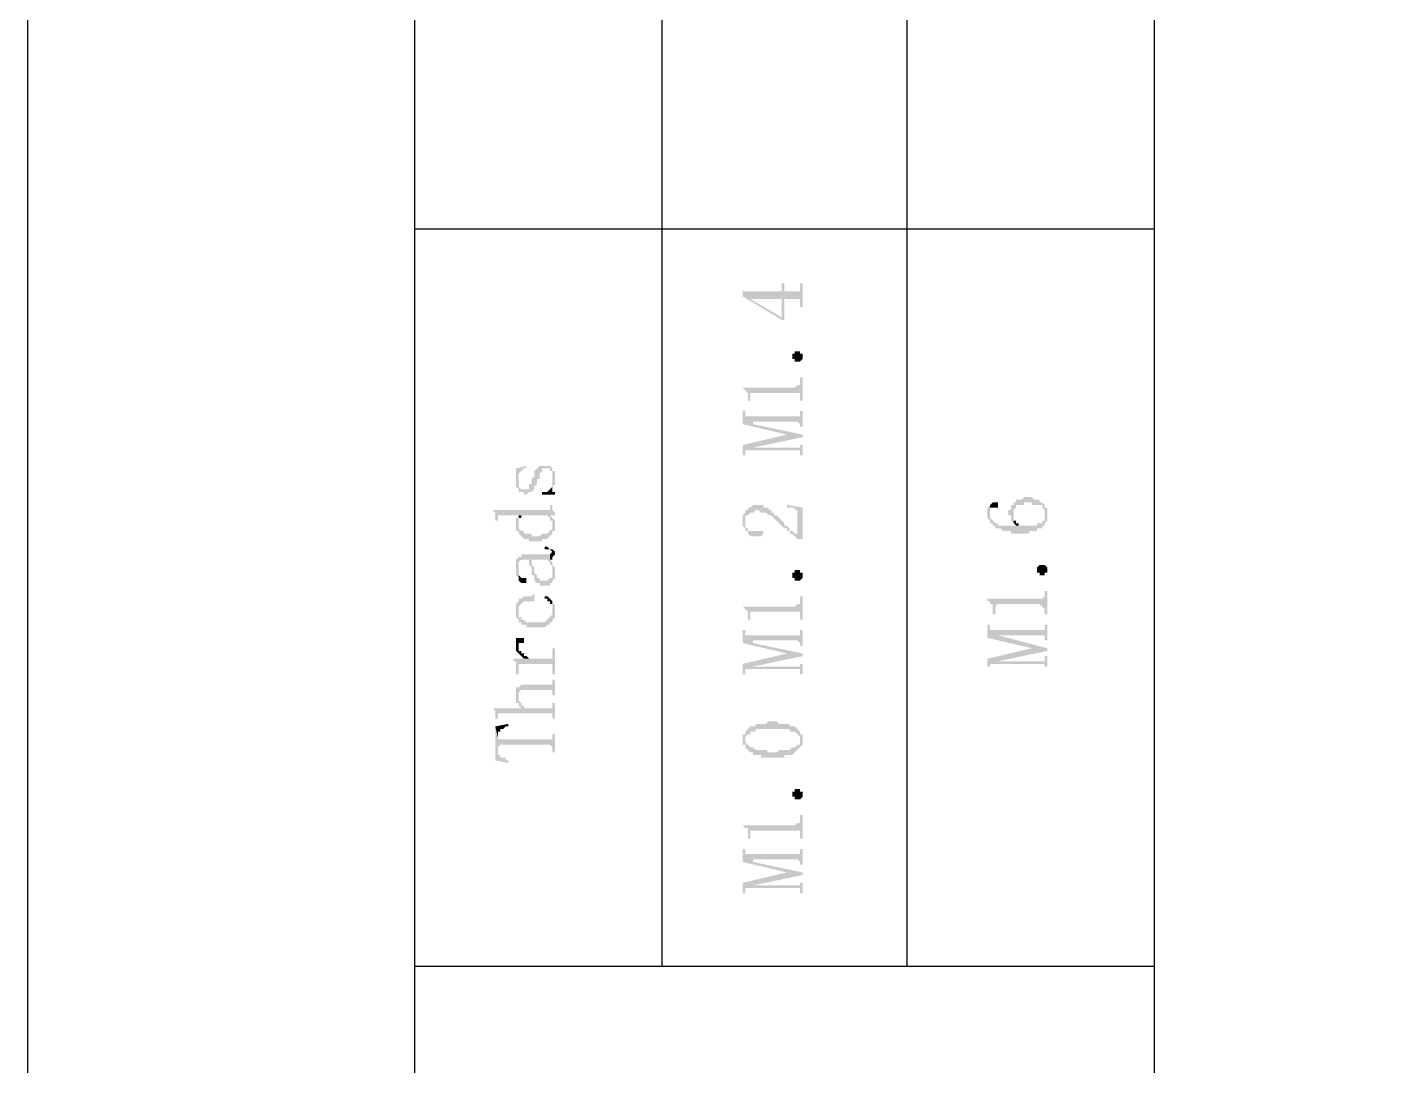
# Model space of a CAD drawing. Header units: inches. Extents: x 3613 to 8393, y -2205 to -794.
# Drawn here: x 4540.89 to 4564.64, y -1379.49 to -1361.51 of the extents above; entities that cross this region are included whole.
import ezdxf

# ---------------------------------------------------------------- set-up
doc = ezdxf.new("R2010")
doc.units = ezdxf.units.IN
doc.header["$MEASUREMENT"] = 0

msp = doc.modelspace()

# ---------------------------------------------------------------- hatches: boundary and pattern name
at = {"transparency": 33554559}
for points in [[(4553.279, -1366.083), (4553.279, -1366.173), (4553.956, -1366.579), (4554.001, -1366.579), (4554.001, -1366.218), (4554.272, -1366.218), (4554.272, -1366.354), (4554.317, -1366.354), (4554.317, -1365.948), (4554.272, -1365.948), (4554.272, -1366.038), (4554.272, -1366.083), (4554.001, -1366.083), (4554.001, -1365.948), (4553.956, -1365.948), (4553.956, -1366.534), (4553.414, -1366.218), (4553.414, -1366.218)], [(4553.279, -1366.083), (4553.414, -1366.218), (4553.956, -1366.218), (4553.956, -1366.534), (4553.956, -1366.083)], [(4554.317, -1367.211), (4554.317, -1367.256), (4554.317, -1367.256), (4554.272, -1367.302), (4554.182, -1367.302), (4554.182, -1367.256), (4554.137, -1367.256), (4554.137, -1367.211), (4554.137, -1367.166), (4554.182, -1367.166), (4554.182, -1367.121), (4554.272, -1367.121), (4554.272, -1367.166), (4554.317, -1367.166), (4554.317, -1367.211)], [(4553.279, -1367.753), (4553.279, -1367.753), (4553.324, -1367.798), (4553.324, -1367.798), (4553.369, -1367.843), (4553.369, -1367.888), (4553.369, -1367.979), (4553.414, -1367.979), (4553.414, -1367.843), (4554.272, -1367.843), (4554.272, -1367.888), (4554.272, -1367.979), (4554.317, -1367.979), (4554.317, -1367.572), (4554.272, -1367.572), (4554.272, -1367.663), (4554.272, -1367.708), (4554.227, -1367.708), (4554.182, -1367.753)], [(4553.279, -1368.159), (4553.279, -1368.385), (4554.046, -1368.565), (4554.046, -1368.565), (4554.317, -1368.61), (4554.317, -1368.565), (4553.46, -1368.385), (4553.46, -1368.34), (4553.369, -1368.249), (4553.324, -1368.249), (4553.324, -1368.159)], [(4553.369, -1368.249), (4553.46, -1368.34), (4554.227, -1368.34), (4554.272, -1368.385), (4554.272, -1368.43), (4554.317, -1368.43), (4554.317, -1368.159), (4554.272, -1368.159), (4554.272, -1368.204), (4554.272, -1368.249), (4554.227, -1368.249)], [(4553.279, -1368.746), (4553.279, -1368.926), (4553.324, -1368.926), (4553.324, -1368.881), (4553.324, -1368.836), (4553.369, -1368.836), (4553.46, -1368.791), (4554.317, -1368.61), (4554.046, -1368.565)], [(4553.369, -1368.836), (4554.272, -1368.836), (4554.272, -1368.926), (4554.317, -1368.926), (4554.317, -1368.746), (4554.272, -1368.746), (4554.272, -1368.791), (4553.46, -1368.791)], [(4549.352, -1369.152), (4549.352, -1369.197), (4549.398, -1369.513), (4549.398, -1369.333), (4549.398, -1369.287), (4549.398, -1369.242), (4549.443, -1369.197), (4549.443, -1369.197), (4549.488, -1369.152), (4549.533, -1369.152), (4549.533, -1369.107)], [(4549.352, -1369.333), (4549.352, -1369.423), (4549.352, -1369.468), (4549.398, -1369.513), (4549.352, -1369.197), (4549.352, -1369.242)], [(4549.398, -1369.513), (4549.398, -1369.558), (4549.488, -1369.558), (4549.488, -1369.603), (4549.533, -1369.603), (4549.578, -1369.558), (4549.623, -1369.558), (4549.668, -1369.513), (4549.668, -1369.468), (4549.668, -1369.468), (4549.714, -1369.423), (4549.714, -1369.378), (4549.714, -1369.333), (4549.759, -1369.333), (4549.759, -1369.242), (4549.759, -1369.242), (4549.804, -1369.197), (4549.804, -1369.152), (4549.939, -1369.152), (4549.939, -1369.197), (4549.984, -1369.197), (4549.984, -1369.242), (4549.984, -1369.513), (4549.984, -1369.468), (4550.029, -1369.423), (4550.029, -1369.333), (4550.029, -1369.197), (4549.984, -1369.197), (4549.984, -1369.152), (4549.984, -1369.152), (4549.939, -1369.107), (4549.759, -1369.107), (4549.714, -1369.152), (4549.714, -1369.152), (4549.668, -1369.197), (4549.668, -1369.242), (4549.668, -1369.287), (4549.623, -1369.333), (4549.623, -1369.378), (4549.623, -1369.423), (4549.578, -1369.423), (4549.578, -1369.513), (4549.443, -1369.513), (4549.398, -1369.468), (4549.398, -1369.423), (4549.398, -1369.333)], [(4549.804, -1369.558), (4549.804, -1369.603), (4550.029, -1369.603), (4550.029, -1369.558), (4549.984, -1369.558), (4549.984, -1369.333), (4549.984, -1369.378), (4549.984, -1369.468), (4549.984, -1369.468), (4549.939, -1369.513), (4549.939, -1369.513), (4549.894, -1369.558), (4549.849, -1369.558)], [(4557.882, -1369.919), (4557.882, -1369.964), (4557.928, -1369.964), (4557.928, -1370.055), (4557.928, -1370.055), (4557.973, -1370.1), (4557.973, -1369.919), (4557.973, -1369.874), (4557.973, -1369.874), (4558.018, -1369.829), (4558.018, -1369.784), (4558.153, -1369.784), (4558.153, -1369.739), (4558.289, -1369.739), (4558.289, -1369.784), (4558.469, -1369.784), (4558.469, -1369.829), (4558.469, -1369.829), (4558.514, -1369.874), (4558.514, -1370.1), (4558.559, -1370.055), (4558.559, -1369.964), (4558.559, -1369.919), (4558.559, -1369.829), (4558.514, -1369.829), (4558.514, -1369.784), (4558.514, -1369.784), (4558.469, -1369.739), (4558.424, -1369.739), (4558.424, -1369.694), (4558.334, -1369.694), (4558.289, -1369.648), (4558.153, -1369.648), (4558.108, -1369.694), (4558.018, -1369.694), (4558.018, -1369.739), (4557.973, -1369.739), (4557.973, -1369.784), (4557.928, -1369.784), (4557.928, -1369.829), (4557.928, -1369.874), (4557.882, -1369.874)], [(4548.946, -1369.874), (4548.946, -1369.874), (4548.991, -1369.919), (4548.991, -1369.964), (4548.991, -1370.055), (4549.037, -1370.055), (4549.037, -1369.964), (4549.443, -1369.964), (4549.443, -1370.01), (4549.443, -1369.964), (4550.029, -1369.964), (4550.029, -1369.919), (4550.029, -1369.919), (4549.984, -1369.874), (4549.984, -1369.829), (4549.984, -1369.784), (4549.939, -1369.784), (4549.939, -1369.829), (4549.939, -1369.874), (4549.894, -1369.874)], [(4553.279, -1370.055), (4553.279, -1370.1), (4553.279, -1370.145), (4553.324, -1370.19), (4553.324, -1370.055), (4553.324, -1369.964), (4553.369, -1369.964), (4553.414, -1369.919), (4553.46, -1369.919), (4553.505, -1369.874), (4553.55, -1369.874), (4553.595, -1369.919), (4553.685, -1369.919), (4553.73, -1369.964), (4553.775, -1369.964), (4553.821, -1370.01), (4553.821, -1370.01), (4553.866, -1370.055), (4553.866, -1370.055), (4553.911, -1370.1), (4553.911, -1370.1), (4553.956, -1370.145), (4553.956, -1370.145), (4554.001, -1370.19), (4554.046, -1370.19), (4554.046, -1370.235), (4554.091, -1370.235), (4554.091, -1370.28), (4554.137, -1370.28), (4554.182, -1370.325), (4554.182, -1370.325), (4554.227, -1370.371), (4554.227, -1370.28), (4554.182, -1370.28), (4554.137, -1370.235), (4554.091, -1370.235), (4554.091, -1370.19), (4554.091, -1370.19), (4554.046, -1370.145), (4554.001, -1370.145), (4554.001, -1370.1), (4554.001, -1370.1), (4553.956, -1370.055), (4553.956, -1370.055), (4553.911, -1370.01), (4553.911, -1370.01), (4553.866, -1369.964), (4553.821, -1369.964), (4553.821, -1369.919), (4553.775, -1369.919), (4553.775, -1369.874), (4553.73, -1369.874), (4553.73, -1369.829), (4553.64, -1369.829), (4553.64, -1369.784), (4553.46, -1369.784), (4553.414, -1369.829), (4553.369, -1369.829), (4553.369, -1369.874), (4553.324, -1369.874), (4553.324, -1369.919), (4553.324, -1369.919), (4553.279, -1369.964), (4553.279, -1370.01), (4553.279, -1370.01)], [(4554.046, -1369.784), (4554.046, -1369.829), (4554.182, -1369.829), (4554.182, -1369.874), (4554.227, -1369.874), (4554.227, -1370.371), (4554.317, -1370.371), (4554.317, -1369.829)], [(4557.521, -1369.919), (4557.521, -1369.964), (4557.521, -1370.01), (4557.567, -1370.055), (4557.567, -1370.1), (4557.612, -1370.1), (4557.612, -1370.145), (4557.657, -1370.145), (4557.657, -1370.19), (4557.747, -1370.19), (4557.792, -1370.235), (4557.928, -1370.235), (4557.928, -1370.28), (4558.244, -1370.28), (4558.244, -1370.235), (4558.379, -1370.235), (4558.379, -1370.19), (4558.469, -1370.19), (4558.469, -1370.145), (4558.514, -1370.145), (4558.514, -1370.1), (4558.514, -1369.964), (4558.514, -1370.055), (4558.469, -1370.055), (4558.469, -1370.1), (4558.379, -1370.1), (4558.379, -1370.145), (4557.702, -1370.145), (4557.702, -1370.1), (4557.657, -1370.1), (4557.612, -1370.055), (4557.612, -1370.055), (4557.567, -1370.01), (4557.567, -1369.964), (4557.567, -1369.784), (4557.521, -1369.829), (4557.521, -1369.874)], [(4557.567, -1369.784), (4557.567, -1369.919), (4557.567, -1369.829), (4557.702, -1369.829), (4557.702, -1369.739), (4557.612, -1369.739)], [(4557.973, -1370.1), (4557.973, -1370.1), (4558.018, -1370.145), (4558.063, -1370.145), (4558.063, -1370.1), (4558.018, -1370.1), (4558.018, -1370.055), (4557.973, -1370.055), (4557.973, -1370.01), (4557.973, -1369.919)], [(4549.352, -1370.145), (4549.352, -1370.19), (4549.352, -1370.235), (4549.398, -1370.235), (4549.398, -1370.28), (4549.398, -1370.28), (4549.443, -1370.325), (4549.443, -1370.325), (4549.488, -1370.371), (4549.578, -1370.371), (4549.578, -1370.416), (4549.804, -1370.416), (4549.804, -1370.371), (4549.894, -1370.371), (4549.939, -1370.325), (4549.939, -1370.325), (4549.984, -1370.28), (4549.984, -1370.145), (4549.984, -1370.19), (4549.984, -1370.19), (4549.939, -1370.235), (4549.939, -1370.235), (4549.894, -1370.28), (4549.804, -1370.28), (4549.759, -1370.325), (4549.623, -1370.325), (4549.623, -1370.28), (4549.488, -1370.28), (4549.488, -1370.235), (4549.443, -1370.235), (4549.398, -1370.19), (4549.398, -1370.01), (4549.352, -1370.01), (4549.352, -1370.055), (4549.352, -1370.1)], [(4549.398, -1370.01), (4549.398, -1370.1), (4549.398, -1370.01), (4549.443, -1370.01), (4549.443, -1369.964), (4549.398, -1369.964)], [(4549.894, -1369.964), (4549.939, -1370.01), (4549.939, -1370.055), (4549.984, -1370.055), (4549.984, -1370.28), (4549.984, -1370.235), (4550.029, -1370.235), (4550.029, -1370.19), (4550.029, -1370.145), (4550.029, -1370.1), (4550.029, -1370.055), (4549.984, -1370.01), (4549.984, -1370.01), (4549.939, -1369.964)], [(4553.324, -1370.19), (4553.324, -1370.235), (4553.369, -1370.235), (4553.369, -1370.28), (4553.369, -1370.28), (4553.414, -1370.325), (4553.595, -1370.325), (4553.64, -1370.28), (4553.64, -1370.235), (4553.369, -1370.235), (4553.369, -1370.19), (4553.324, -1370.19), (4553.324, -1370.1), (4553.324, -1370.1)], [(4549.352, -1370.867), (4549.352, -1370.912), (4549.352, -1371.002), (4549.352, -1371.002), (4549.398, -1371.048), (4549.398, -1370.867), (4549.398, -1370.777), (4549.398, -1370.777), (4549.443, -1370.732), (4549.578, -1370.732), (4549.578, -1370.822), (4549.623, -1370.867), (4549.623, -1370.912), (4549.623, -1370.732), (4549.894, -1370.732), (4549.939, -1370.777), (4549.939, -1370.822), (4549.984, -1370.822), (4549.984, -1370.912), (4549.984, -1370.957), (4549.984, -1370.777), (4549.984, -1370.777), (4549.939, -1370.732), (4549.939, -1370.641), (4549.443, -1370.641), (4549.443, -1370.687), (4549.398, -1370.687), (4549.352, -1370.732)], [(4549.849, -1370.506), (4549.849, -1370.551), (4549.939, -1370.551), (4549.984, -1370.596), (4549.984, -1370.732), (4549.984, -1370.687), (4549.984, -1370.687), (4550.029, -1370.641), (4550.029, -1370.596), (4549.984, -1370.551), (4549.939, -1370.551), (4549.894, -1370.506)], [(4549.939, -1370.641), (4549.939, -1370.732), (4549.984, -1370.732), (4549.984, -1370.596), (4549.984, -1370.596)], [(4549.398, -1371.048), (4549.398, -1371.093), (4549.398, -1371.093), (4549.443, -1371.138), (4549.533, -1371.138), (4549.533, -1371.093), (4549.533, -1371.048), (4549.443, -1371.048), (4549.398, -1371.002), (4549.398, -1370.867)], [(4549.623, -1370.912), (4549.623, -1371.002), (4549.668, -1371.002), (4549.668, -1371.048), (4549.668, -1371.093), (4549.668, -1371.093), (4549.714, -1371.138), (4549.759, -1371.138), (4549.759, -1371.183), (4549.939, -1371.183), (4549.939, -1371.138), (4549.984, -1371.138), (4549.984, -1371.093), (4549.984, -1371.093), (4550.029, -1371.048), (4550.029, -1370.957), (4550.029, -1370.912), (4550.029, -1370.867), (4549.984, -1370.822), (4549.984, -1371.002), (4549.984, -1371.048), (4549.939, -1371.048), (4549.894, -1371.093), (4549.759, -1371.093), (4549.759, -1371.048), (4549.714, -1371.048), (4549.714, -1371.002), (4549.714, -1371.002), (4549.668, -1370.957), (4549.668, -1370.912), (4549.668, -1370.867), (4549.623, -1370.822), (4549.623, -1370.732)], [(4558.559, -1370.912), (4558.559, -1370.957), (4558.514, -1370.957), (4558.514, -1371.002), (4558.424, -1371.002), (4558.424, -1370.957), (4558.379, -1370.957), (4558.379, -1370.912), (4558.379, -1370.867), (4558.379, -1370.867), (4558.424, -1370.822), (4558.514, -1370.822), (4558.559, -1370.867), (4558.559, -1370.912)], [(4554.317, -1371.002), (4554.317, -1371.048), (4554.317, -1371.048), (4554.272, -1371.093), (4554.182, -1371.093), (4554.182, -1371.048), (4554.137, -1371.048), (4554.137, -1371.002), (4554.137, -1370.957), (4554.182, -1370.957), (4554.182, -1370.912), (4554.272, -1370.912), (4554.272, -1370.957), (4554.317, -1370.957), (4554.317, -1371.002)], [(4549.352, -1371.499), (4549.398, -1371.589), (4549.398, -1371.544), (4549.398, -1371.544), (4549.443, -1371.499), (4549.443, -1371.499), (4549.488, -1371.454), (4549.668, -1371.454), (4549.668, -1371.905), (4549.849, -1371.905), (4549.894, -1371.86), (4549.939, -1371.86), (4549.939, -1371.815), (4549.984, -1371.815), (4549.984, -1371.77), (4549.984, -1371.77), (4550.029, -1371.725), (4550.029, -1371.679), (4550.029, -1371.589), (4550.029, -1371.544), (4550.029, -1371.499), (4549.984, -1371.499), (4549.984, -1371.454), (4549.984, -1371.589), (4549.984, -1371.679), (4549.984, -1371.679), (4549.939, -1371.725), (4549.939, -1371.725), (4549.894, -1371.77), (4549.894, -1371.77), (4549.849, -1371.815), (4549.668, -1371.815), (4549.668, -1371.318), (4549.668, -1371.318), (4549.623, -1371.364), (4549.488, -1371.364), (4549.443, -1371.409), (4549.398, -1371.409), (4549.398, -1371.454), (4549.398, -1371.454)], [(4557.521, -1371.409), (4557.521, -1371.454), (4557.567, -1371.454), (4557.567, -1371.499), (4557.612, -1371.499), (4557.612, -1371.544), (4557.612, -1371.679), (4557.657, -1371.679), (4557.657, -1371.544), (4557.657, -1371.544), (4557.702, -1371.499), (4558.424, -1371.499), (4558.469, -1371.544), (4558.469, -1371.544), (4558.514, -1371.589), (4558.514, -1371.679), (4558.559, -1371.679), (4558.559, -1371.273), (4558.514, -1371.273), (4558.514, -1371.364), (4558.514, -1371.364), (4558.469, -1371.409), (4558.424, -1371.409)], [(4549.352, -1371.634), (4549.352, -1371.725), (4549.352, -1371.725), (4549.398, -1371.77), (4549.398, -1371.815), (4549.443, -1371.815), (4549.443, -1371.86), (4549.533, -1371.86), (4549.533, -1371.905), (4549.668, -1371.905), (4549.668, -1371.815), (4549.533, -1371.815), (4549.488, -1371.77), (4549.443, -1371.77), (4549.443, -1371.725), (4549.398, -1371.725), (4549.398, -1371.679), (4549.398, -1371.589), (4549.352, -1371.499), (4549.352, -1371.544), (4549.352, -1371.589)], [(4549.849, -1371.409), (4549.894, -1371.409), (4549.894, -1371.454), (4549.939, -1371.454), (4549.939, -1371.499), (4549.984, -1371.499), (4549.984, -1371.544), (4549.984, -1371.589), (4549.984, -1371.454), (4549.984, -1371.454), (4549.939, -1371.409), (4549.939, -1371.409), (4549.894, -1371.364), (4549.849, -1371.364)], [(4553.279, -1371.544), (4553.279, -1371.544), (4553.324, -1371.589), (4553.324, -1371.589), (4553.369, -1371.634), (4553.369, -1371.679), (4553.369, -1371.77), (4553.414, -1371.77), (4553.414, -1371.634), (4554.272, -1371.634), (4554.272, -1371.679), (4554.272, -1371.77), (4554.317, -1371.77), (4554.317, -1371.364), (4554.272, -1371.364), (4554.272, -1371.454), (4554.272, -1371.499), (4554.227, -1371.499), (4554.182, -1371.544)], [(4553.279, -1371.95), (4553.279, -1372.176), (4554.046, -1372.356), (4554.046, -1372.356), (4554.317, -1372.402), (4554.317, -1372.356), (4553.46, -1372.176), (4553.46, -1372.131), (4553.369, -1372.04), (4553.324, -1372.04), (4553.324, -1371.95)], [(4553.369, -1372.04), (4553.46, -1372.131), (4554.227, -1372.131), (4554.272, -1372.176), (4554.272, -1372.221), (4554.317, -1372.221), (4554.317, -1371.95), (4554.272, -1371.95), (4554.272, -1371.995), (4554.272, -1372.04), (4554.227, -1372.04)], [(4557.521, -1371.86), (4557.521, -1372.086), (4558.289, -1372.266), (4558.289, -1372.266), (4558.559, -1372.311), (4558.559, -1372.266), (4557.702, -1372.04), (4557.702, -1372.04), (4557.612, -1371.95), (4557.567, -1371.95), (4557.567, -1371.905), (4557.567, -1371.86)], [(4557.612, -1371.95), (4557.702, -1372.04), (4558.514, -1372.04), (4558.514, -1372.086), (4558.514, -1372.131), (4558.559, -1372.131), (4558.559, -1371.86), (4558.514, -1371.86), (4558.514, -1371.905), (4558.514, -1371.95), (4558.469, -1371.95)], [(4549.307, -1372.447), (4549.307, -1372.492), (4549.352, -1372.492), (4549.352, -1372.582), (4549.352, -1372.627), (4549.352, -1372.717), (4549.398, -1372.717), (4549.398, -1372.582), (4549.398, -1372.537), (4549.984, -1372.537), (4549.984, -1372.582), (4549.984, -1372.717), (4550.029, -1372.717), (4550.029, -1372.266), (4549.984, -1372.266), (4549.984, -1372.402), (4549.984, -1372.447), (4549.533, -1372.447)], [(4549.352, -1372.176), (4549.352, -1372.266), (4549.352, -1372.311), (4549.398, -1372.356), (4549.398, -1372.221), (4549.398, -1372.176), (4549.488, -1372.176), (4549.488, -1372.131), (4549.488, -1372.086), (4549.352, -1372.086), (4549.352, -1372.131)], [(4549.398, -1372.356), (4549.398, -1372.356), (4549.443, -1372.402), (4549.443, -1372.402), (4549.488, -1372.447), (4549.578, -1372.447), (4549.533, -1372.402), (4549.488, -1372.402), (4549.488, -1372.356), (4549.443, -1372.356), (4549.443, -1372.311), (4549.398, -1372.311), (4549.398, -1372.266), (4549.398, -1372.221)], [(4557.521, -1372.447), (4557.521, -1372.582), (4557.567, -1372.582), (4557.567, -1372.537), (4557.612, -1372.537), (4557.702, -1372.492), (4558.559, -1372.311), (4558.289, -1372.266)], [(4553.279, -1372.537), (4553.279, -1372.717), (4553.324, -1372.717), (4553.324, -1372.672), (4553.324, -1372.627), (4553.369, -1372.627), (4553.46, -1372.582), (4554.317, -1372.402), (4554.046, -1372.356)], [(4553.369, -1372.627), (4554.272, -1372.627), (4554.272, -1372.717), (4554.317, -1372.717), (4554.317, -1372.537), (4554.272, -1372.537), (4554.272, -1372.582), (4553.46, -1372.582)], [(4557.612, -1372.537), (4558.514, -1372.537), (4558.514, -1372.582), (4558.559, -1372.582), (4558.559, -1372.402), (4558.514, -1372.402), (4558.514, -1372.447), (4558.514, -1372.492), (4557.702, -1372.492)], [(4549.352, -1373.079), (4549.352, -1373.124), (4549.352, -1373.214), (4549.398, -1373.214), (4549.398, -1373.259), (4549.398, -1373.259), (4549.443, -1373.304), (4549.443, -1373.304), (4549.488, -1373.259), (4549.443, -1373.259), (4549.443, -1373.214), (4549.443, -1373.214), (4549.398, -1373.169), (4549.398, -1372.943), (4549.352, -1372.943), (4549.352, -1373.033), (4549.352, -1373.033)], [(4549.398, -1372.943), (4549.398, -1373.079), (4549.398, -1373.033), (4549.443, -1372.988), (4549.984, -1372.988), (4549.984, -1373.079), (4550.029, -1373.079), (4550.029, -1372.808), (4549.984, -1372.808), (4549.984, -1372.853), (4549.984, -1372.898), (4549.443, -1372.898)], [(4548.946, -1373.304), (4548.946, -1373.304), (4548.991, -1373.349), (4548.991, -1373.394), (4548.991, -1373.485), (4549.037, -1373.485), (4549.037, -1373.44), (4549.037, -1373.394), (4549.984, -1373.394), (4549.984, -1373.485), (4550.029, -1373.485), (4550.029, -1373.214), (4549.984, -1373.214), (4549.984, -1373.259), (4549.984, -1373.304), (4549.488, -1373.304), (4549.488, -1373.259), (4549.443, -1373.304)], [(4548.991, -1373.62), (4549.037, -1373.801), (4549.037, -1373.71), (4549.082, -1373.71), (4549.082, -1373.665), (4549.127, -1373.665), (4549.172, -1373.62), (4549.217, -1373.62), (4549.217, -1373.575)], [(4548.991, -1373.62), (4548.991, -1374.207), (4549.217, -1374.252), (4549.217, -1374.207), (4549.172, -1374.207), (4549.172, -1374.162), (4549.082, -1374.162), (4549.082, -1374.117), (4549.037, -1374.117), (4549.037, -1374.026), (4549.037, -1373.801)], [(4553.279, -1373.846), (4553.279, -1373.936), (4553.324, -1373.936), (4553.324, -1373.981), (4553.324, -1373.846), (4553.324, -1373.801), (4553.324, -1373.801), (4553.369, -1373.756), (4553.414, -1373.756), (4553.414, -1373.71), (4553.505, -1373.71), (4553.505, -1373.665), (4554.091, -1373.665), (4554.091, -1373.71), (4554.182, -1373.71), (4554.227, -1373.756), (4554.227, -1373.756), (4554.272, -1373.801), (4554.272, -1373.846), (4554.272, -1373.71), (4554.272, -1373.71), (4554.227, -1373.665), (4554.227, -1373.665), (4554.182, -1373.62), (4554.091, -1373.62), (4554.091, -1373.575), (4553.911, -1373.575), (4553.866, -1373.53), (4553.73, -1373.53), (4553.685, -1373.575), (4553.505, -1373.575), (4553.505, -1373.62), (4553.414, -1373.62), (4553.369, -1373.665), (4553.369, -1373.665), (4553.324, -1373.71), (4553.324, -1373.756), (4553.279, -1373.756)], [(4553.324, -1373.981), (4553.369, -1374.026), (4553.369, -1374.026), (4553.414, -1374.071), (4553.46, -1374.071), (4553.46, -1374.117), (4553.595, -1374.117), (4553.595, -1374.162), (4554.001, -1374.162), (4554.001, -1374.117), (4554.137, -1374.117), (4554.182, -1374.071), (4554.182, -1374.071), (4554.227, -1374.026), (4554.227, -1374.026), (4554.272, -1373.981), (4554.272, -1373.981), (4554.317, -1373.936), (4554.317, -1373.891), (4554.317, -1373.846), (4554.317, -1373.801), (4554.317, -1373.756), (4554.272, -1373.756), (4554.272, -1373.71), (4554.272, -1373.891), (4554.272, -1373.936), (4554.227, -1373.936), (4554.182, -1373.981), (4554.137, -1373.981), (4554.091, -1374.026), (4553.911, -1374.026), (4553.866, -1374.071), (4553.73, -1374.071), (4553.685, -1374.026), (4553.505, -1374.026), (4553.46, -1373.981), (4553.414, -1373.981), (4553.369, -1373.936), (4553.369, -1373.936), (4553.324, -1373.891), (4553.324, -1373.846)], [(4549.037, -1373.801), (4549.037, -1374.026), (4549.037, -1373.981), (4549.037, -1373.981), (4549.082, -1373.936), (4549.939, -1373.936), (4549.984, -1373.981), (4549.984, -1374.071), (4550.029, -1374.071), (4550.029, -1373.756), (4549.984, -1373.756), (4549.984, -1373.801), (4549.984, -1373.846), (4549.037, -1373.846)], [(4554.317, -1374.794), (4554.317, -1374.839), (4554.317, -1374.839), (4554.272, -1374.884), (4554.182, -1374.884), (4554.182, -1374.839), (4554.137, -1374.839), (4554.137, -1374.794), (4554.137, -1374.748), (4554.182, -1374.748), (4554.182, -1374.703), (4554.272, -1374.703), (4554.272, -1374.748), (4554.317, -1374.748), (4554.317, -1374.794)], [(4553.279, -1375.335), (4553.279, -1375.335), (4553.324, -1375.38), (4553.369, -1375.38), (4553.369, -1375.425), (4553.369, -1375.471), (4553.369, -1375.561), (4553.414, -1375.561), (4553.414, -1375.425), (4554.272, -1375.425), (4554.272, -1375.471), (4554.272, -1375.561), (4554.317, -1375.561), (4554.317, -1375.155), (4554.272, -1375.155), (4554.272, -1375.245), (4554.272, -1375.29), (4554.227, -1375.29), (4554.182, -1375.335)], [(4553.279, -1375.741), (4553.279, -1375.967), (4554.046, -1376.148), (4554.046, -1376.148), (4554.317, -1376.193), (4554.317, -1376.148), (4553.46, -1375.967), (4553.46, -1375.922), (4553.369, -1375.832), (4553.324, -1375.832), (4553.324, -1375.741)], [(4553.369, -1375.832), (4553.46, -1375.922), (4554.227, -1375.922), (4554.272, -1375.967), (4554.272, -1376.012), (4554.317, -1376.012), (4554.317, -1375.741), (4554.272, -1375.741), (4554.272, -1375.786), (4554.272, -1375.832), (4554.227, -1375.832)], [(4553.279, -1376.328), (4553.279, -1376.509), (4553.324, -1376.509), (4553.324, -1376.463), (4553.324, -1376.418), (4553.369, -1376.418), (4553.46, -1376.373), (4554.317, -1376.193), (4554.046, -1376.148)], [(4553.369, -1376.418), (4554.272, -1376.418), (4554.272, -1376.509), (4554.317, -1376.509), (4554.317, -1376.328), (4554.272, -1376.328), (4554.272, -1376.373), (4553.46, -1376.373)]]:
    msp.add_hatch(color=256, dxfattribs=at).paths.add_polyline_path(points)

# ---------------------------------------------------------------- linework, layer by layer
msp.add_line((4547.592, -1234.354), (4547.592, -1521.095))
msp.add_lwpolyline([(4960.886, -1525.354), (4960.886, -1228.354), (4540.886, -1228.354), (4540.886, -1525.354)], close=True)
for points in [[(4560.41, -1234.354), (4560.41, -1521.095)], [(4551.88, -1340.087), (4551.88, -1377.772)], [(4556.122, -1340.087), (4556.122, -1377.772)], [(4547.592, -1365), (4560.41, -1365)], [(4547.592, -1377.772), (4560.41, -1377.772)]]:
    msp.add_lwpolyline(points)

doc.saveas('drawing.dxf')
